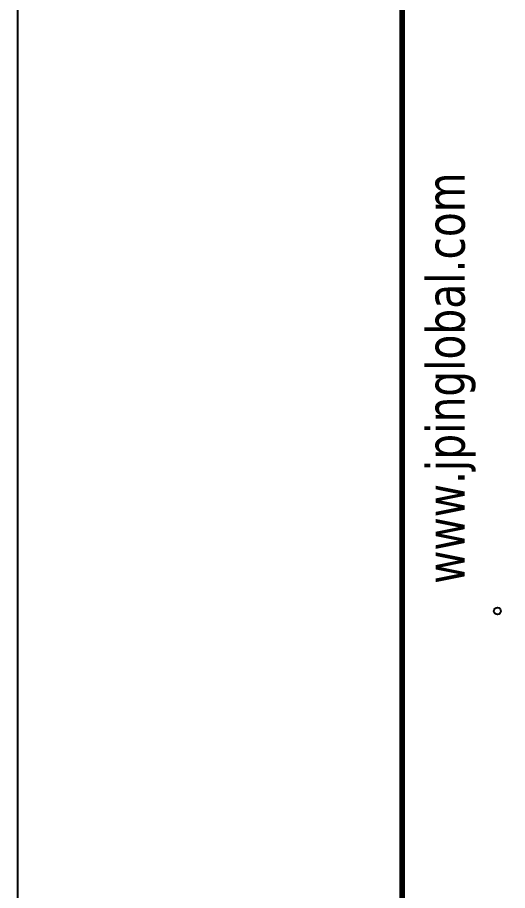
# Model space of a CAD drawing. Header units: millimetres. Extents: x 123.5 to 144.3, y 105.4 to 121.6.
# Drawn here: x 123.506 to 124.91, y 112.963 to 115.466 of the extents above; entities that cross this region are included whole.
import ezdxf

# ---------------------------------------------------------------- set-up
doc = ezdxf.new("R2010")
doc.units = ezdxf.units.MM
doc.layers.add('DESC', color=250, linetype='Continuous')
doc.styles.get("Standard").update_dxf_attribs({"font": 'tahoma.ttf'})

# ---------------------------------------------------------------- blocks, each defined once
blk = doc.blocks.new('CCRPBoard')
at = {"const_width": 0.008}
blk.add_lwpolyline([(128.0158, 111.7979), (133.3334, 111.7979), (133.3334, 115.2063), (128.0158, 115.2063), (128.0158, 111.7979)], dxfattribs=at)
blk.add_lwpolyline([(128.0158, 111.7979), (133.3334, 111.7979), (133.3334, 115.2063), (128.0158, 115.2063), (128.0158, 111.7979)], dxfattribs=at)
blk.add_lwpolyline([(128.0158, 111.7979), (133.3334, 111.7979), (133.3334, 115.2063), (128.0158, 115.2063), (128.0158, 111.7979)], dxfattribs=at)
blk.add_circle((128.1536, 113.9161), 0.00492)
blk.add_circle((128.1536, 113.9161), 0.00492)
blk.add_circle((128.1536, 113.9161), 0.00492)
at = {"width": 0.892857}
blk.add_text('www.jpinglobal.com', height=0.056, rotation=90, dxfattribs=at).set_placement((128.1063, 113.9554))
blk.add_text('www.jpinglobal.com', height=0.056, rotation=90, dxfattribs=at).set_placement((128.1063, 113.9554))
blk.add_text('www.jpinglobal.com', height=0.056, rotation=90, dxfattribs=at).set_placement((128.1063, 113.9554))

msp = doc.modelspace()

# ---------------------------------------------------------------- linework, layer by layer
at = {"color": 7, "linetype": 'Continuous'}
msp.add_line((123.5055, 121.5905), (123.5055, 105.4055), dxfattribs=at)

# ---------------------------------------------------------------- block references
at = {"layer": 'DESC', "xscale": 1.98, "yscale": 1.98, "zscale": 1.98}
msp.add_blockref('CCRPBoard', (-128.8632, -111.7893), dxfattribs=at)

doc.saveas('drawing.dxf')
